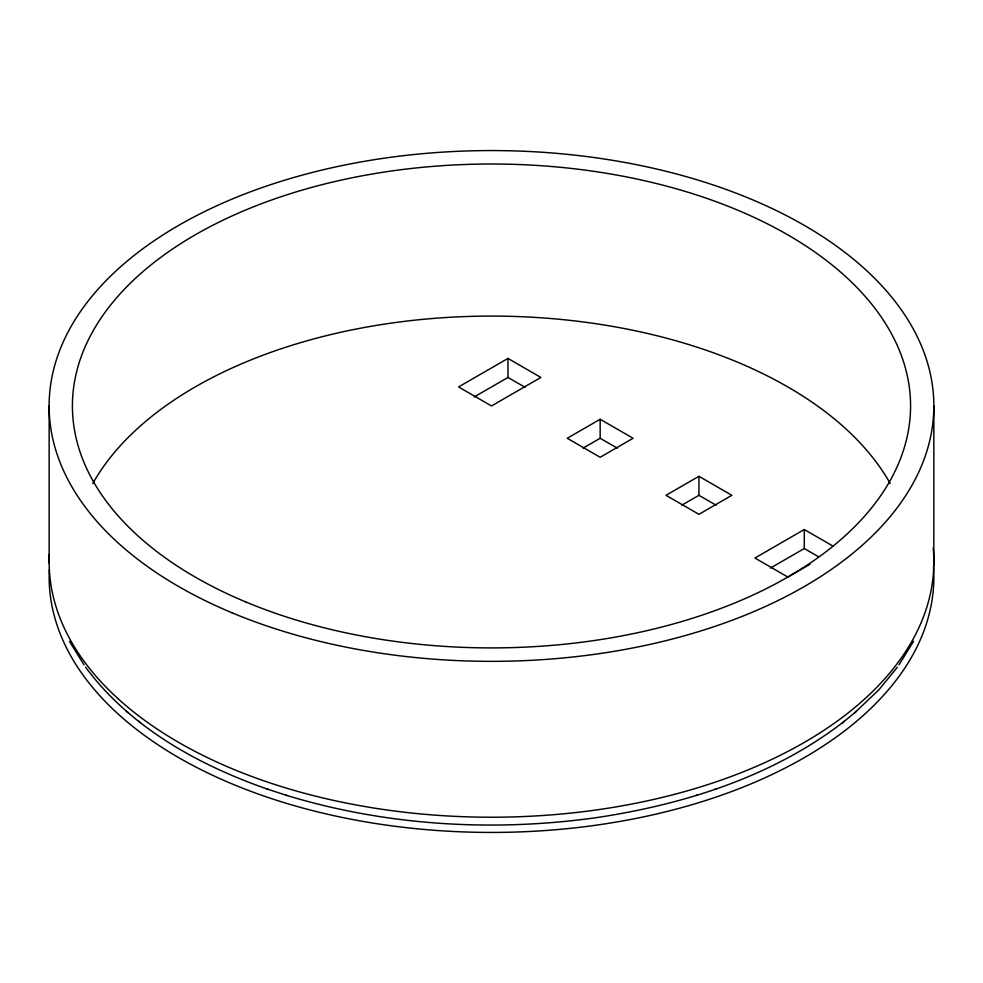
<?xml version="1.0" encoding="UTF-8"?>
<svg xmlns="http://www.w3.org/2000/svg" width="983" height="983" viewBox="0 0 983 983"><rect width="100%" height="100%" fill="white"/><g stroke="black" fill="none" stroke-linecap="round" stroke-linejoin="round"><path stroke-width="1.47" d="M933.813 565.348L933.85 405.954M913.551 641.346L898.966 664.877M897.368 667.224L878.937 689.722L854.768 712.724M285.549 795.038L286.95 795.505C386.933 825.843 493.65 832.097 596.939 817.573C684.881 804.241 773.326 776.41 844.36 721.252M842.419 722.849L856.771 711.065M507.965 358.439L458.57 386.946L491.5 405.954L540.883 377.447L507.965 358.439L507.965 377.447L474.175 396.96M600.158 419.262L567.228 438.271L600.158 457.279L633.077 438.271L600.158 419.262L600.158 438.271L583.03 448.162M698.925 476.288L666.007 495.297L698.925 514.318L731.856 495.297L698.925 476.288L698.925 495.309L681.809 505.188M833.265 546.253L804.291 529.518L754.907 558.037L787.825 577.046L809.918 564.291M770.5 568.039L804.291 548.526L818.778 556.894M696.05 795.505L697.451 795.038M714.58 789.447L716.103 788.944M85.632 667.224C129.94 727.088 197.767 764.688 266.897 788.944L268.42 789.447M266.897 788.944L286.95 795.505M507.965 377.447L525.082 387.327M600.158 438.271L617.275 448.162M698.925 495.309L716.054 505.188M126.229 711.065L128.232 712.724M138.64 721.252L140.581 722.849M84.034 664.877L69.449 641.346M804.291 529.518L804.291 548.526M49.15 405.954L49.15 563.013M92.795 483.525A419.065 241.941 0 0 1 491.5 316.084A419.065 241.941 0 0 1 890.205 483.525M933.211 548.17A442.35 255.383 0 0 1 496.771 817.205A442.35 255.383 0 0 1 49.347 554.24M933.469 566.405A442.35 255.383 0 0 1 494.13 832.429A442.35 255.383 0 0 1 49.347 569.452M231.939 612.765A442.35 255.383 0 0 0 931.479 432.336A442.35 255.383 0 0 0 311.07 172.775A442.35 255.383 0 0 0 231.939 612.765M245.603 601.879A419.065 241.941 0 0 0 908.329 430.947A419.065 241.941 0 0 0 320.569 185.05A419.065 241.941 0 0 0 245.603 601.879"/></g></svg>
